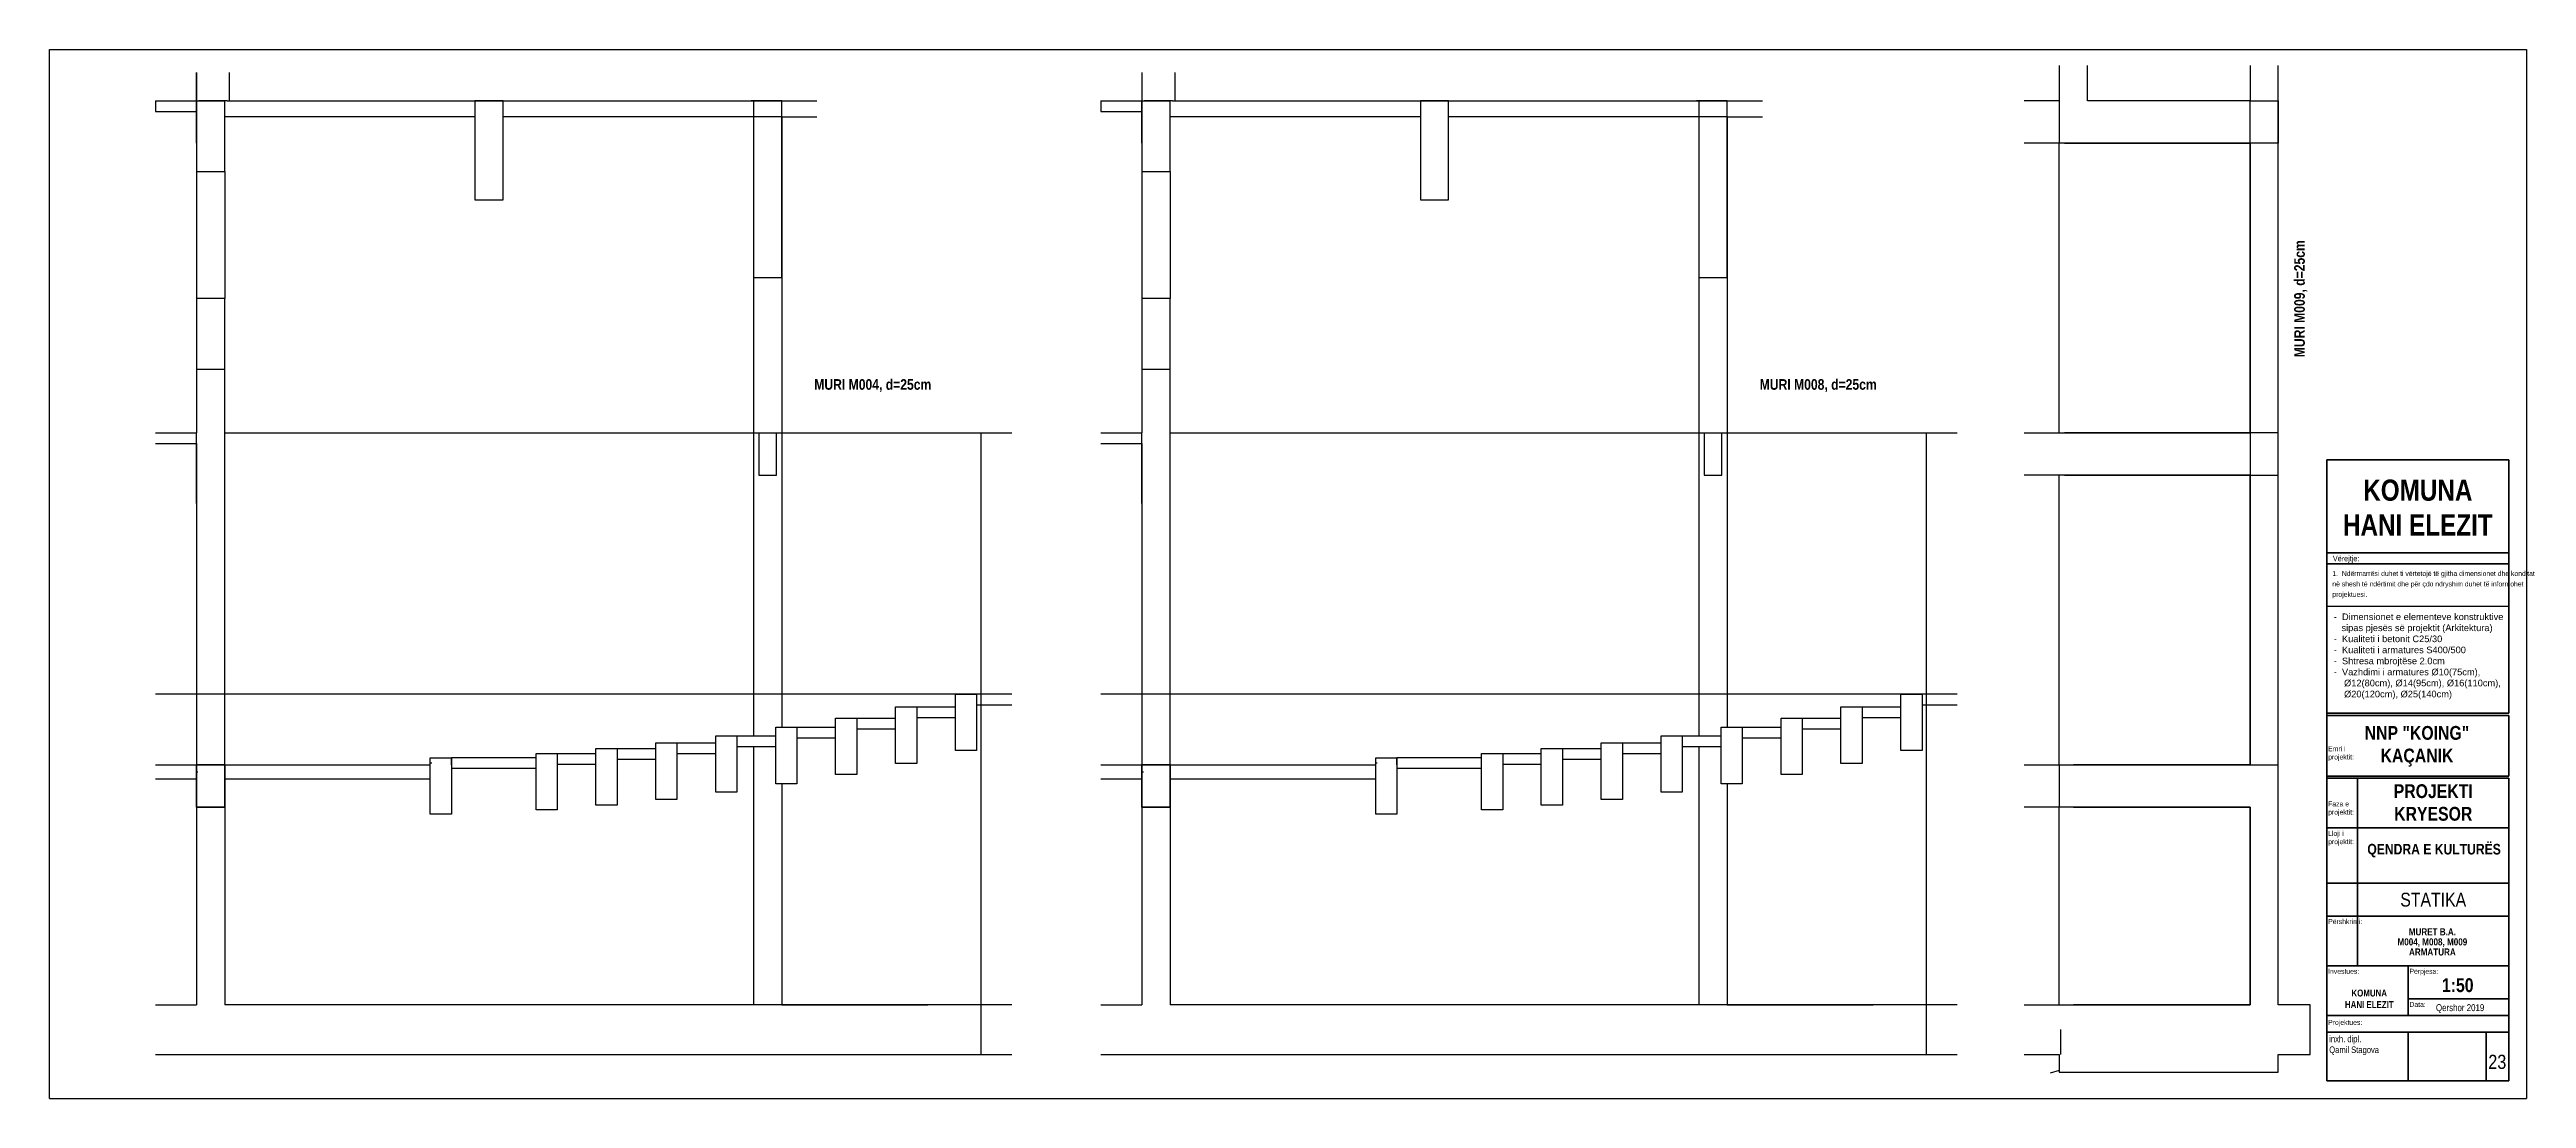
# Model space of a CAD drawing. Header units: inches. Extents: x 1241 to 4748, y 249 to 1734.
import ezdxf

# ---------------------------------------------------------------- set-up
doc = ezdxf.new("R2010")
doc.units = ezdxf.units.IN
doc.layers.add('0_Pen_No__1', color=7, linetype='Continuous', lineweight=35)
doc.layers.add('TEKSTI_Pen_No__201', color=7, linetype='Continuous', lineweight=18)
doc.layers.add('A4_OP', color=7, linetype='Continuous')
doc.styles.add('GENERATED_STYLE_1', font='ARIAL.TTF')
doc.styles.add('GENERATED_STYLE_3', font='ARIALN.TTF')
doc.styles.add('GENERATED_STYLE_4', font='ARIALNB.TTF')

msp = doc.modelspace()

# ---------------------------------------------------------------- linework, layer by layer
for p, q in [((1241.3, 248.6), (1241.3, 1733.6)), ((1241.3, 1733.6), (4747.8, 1733.6)), ((4747.8, 1733.6), (4747.8, 248.6)), ((1449.4, 1661), (1449.4, 1701)), ((1843.6, 1638.5), (1489.4, 1638.5)), ((2237.8, 1638.5), (1883.6, 1638.5)), ((2277.8, 1638.5), (2237.8, 1638.5)), ((3182, 1638.5), (2827.8, 1638.5)), ((3576.2, 1638.5), (3222, 1638.5)), ((3616.2, 1638.5), (3576.2, 1638.5)), ((1489.4, 1561), (1489.4, 1381)), ((2827.8, 1561), (2827.8, 1381)), ((2237.8, 1191), (2237.8, 762)), ((2277.8, 1191), (2277.8, 774)), ((3576.2, 1191), (3576.2, 762)), ((3616.2, 1191), (3616.2, 774)), ((4465.2, 945.3), (4722.8, 945.3)), ((1449.4, 821), (1391.3, 821)), ((2603.7, 821), (1474.4, 821)), ((2787.8, 821), (2729.7, 821)), ((3942.1, 821), (2812.8, 821)), ((2299.3, 774), (2354.1, 774)), ((2384.1, 787), (2438.9, 787)), ((2384.1, 772), (2438.9, 772)), ((2468.9, 803), (2523.7, 803)), ((2468.9, 788), (2523.7, 788)), ((2553.7, 806), (2603.7, 806)), ((3637.7, 774), (3692.5, 774)), ((3722.5, 787), (3777.3, 787)), ((3722.5, 772), (3777.3, 772)), ((3807.3, 803), (3862.1, 803)), ((3807.3, 788), (3862.1, 788)), ((3892.1, 806), (3942.1, 806)), ((1960.1, 737), (2014.8, 737)), ((2044.8, 744), (2099.6, 744)), ((2129.6, 752), (2184.4, 752)), ((2129.6, 737), (2184.4, 737)), ((2214.4, 762), (2269.3, 762)), ((2214.4, 747), (2269.3, 747)), ((2237.8, 747), (2237.8, 381)), ((2299.3, 759), (2354.1, 759)), ((3298.5, 737), (3353.2, 737)), ((3383.2, 744), (3438, 744)), ((3468, 752), (3522.8, 752)), ((3468, 737), (3522.8, 737)), ((3552.8, 762), (3607.7, 762)), ((3552.8, 747), (3607.7, 747)), ((3576.2, 747), (3576.2, 381)), ((3637.7, 759), (3692.5, 759)), ((1449.4, 711), (1451.4, 711)), ((1489.4, 721), (1780.4, 721)), ((1780.4, 723.5), (1782.4, 723.5)), ((1930.1, 731), (1810.4, 731)), ((1810.4, 721), (1810.4, 731)), ((1810.4, 716), (1930.1, 716)), ((1960.1, 722), (2014.8, 722)), ((2044.8, 729), (2099.6, 729)), ((2787.8, 711), (2789.8, 711)), ((2827.8, 721), (3118.8, 721)), ((3118.8, 723.5), (3120.8, 723.5)), ((3268.5, 731), (3148.8, 731)), ((3148.8, 721), (3148.8, 731)), ((3148.8, 716), (3268.5, 716)), ((3298.5, 722), (3353.2, 722)), ((3383.2, 729), (3438, 729)), ((4086.5, 721), (4086.5, 661)), ((4356.5, 721), (4396.5, 721)), ((1489.4, 701), (1780.4, 701)), ((2277.8, 694), (2277.8, 381)), ((2827.8, 701), (3118.8, 701)), ((3616.2, 694), (3616.2, 381)), ((1489.4, 661), (1489.4, 381)), ((2827.8, 661), (2827.8, 381)), ((4088.5, 311), (4088.5, 346)), ((4086.5, 288), (4073.4, 284.2)), ((1241.3, 248.6), (4747.8, 248.6))]:
    msp.add_line(p, q)
at = {"layer": '0_Pen_No__1', "linetype": 'Continuous'}
for p, q in [((4465.2, 793.9), (4465.2, 1152.6)), ((4465.2, 1152.6), (4722.8, 1152.6)), ((4722.8, 1152.6), (4722.8, 793.9)), ((4465.2, 1020.9), (4722.8, 1020.9)), ((4465.2, 1005.3), (4722.8, 1005.3)), ((4465.2, 824.8), (4465.2, 910.6)), ((4465.2, 273.6), (4465.2, 821.6)), ((4465.2, 793.9), (4722.8, 793.9)), ((4465.2, 790.8), (4722.8, 790.8)), ((4722.8, 790.8), (4722.8, 705)), ((4465.2, 705), (4722.8, 705)), ((4465.2, 701.9), (4722.8, 701.9)), ((4465.2, 701.9), (4722.8, 701.9)), ((4508.7, 436.3), (4508.7, 701.9)), ((4722.8, 701.9), (4722.8, 273.6)), ((4465.2, 631.6), (4722.8, 631.6)), ((4465.2, 553.4), (4722.8, 553.4)), ((4465.2, 506.6), (4722.8, 506.6)), ((4465.2, 436.3), (4722.8, 436.3)), ((4580.3, 365.9), (4580.3, 436.3)), ((4580.3, 389.4), (4722.8, 389.4)), ((4465.2, 365.9), (4722.8, 365.9)), ((4465.2, 342.5), (4722.8, 342.5)), ((4580.3, 342.5), (4580.3, 273.6)), ((4690.6, 273.6), (4690.6, 342.5)), ((4465.2, 273.6), (4722.8, 273.6))]:
    msp.add_line(p, q, dxfattribs=at)
at = {"layer": 'A4_OP'}
for points in [[(1449.4, 1701), (1449.4, 1661)], [(1495.8, 1701), (1495.8, 1661)], [(2787.8, 1701), (2787.8, 1661)], [(2834.2, 1701), (2834.2, 1661)], [(4086.5, 1711), (4086.5, 1661)], [(4126.5, 1661), (4126.5, 1711)], [(4356.5, 1711), (4356.5, 1661)], [(4396.5, 1661), (4396.5, 1711)], [(1391.3, 1661), (1391.3, 1646)], [(1391.3, 1661), (1449.4, 1661)], [(1449.4, 1661), (1449.4, 1561)], [(1449.4, 1601), (1449.4, 1661)], [(1449.4, 1661), (1489.4, 1661)], [(1492.6, 1661), (1452.6, 1661)], [(1489.4, 1561), (1489.4, 1661)], [(1489.4, 1561), (1489.4, 1661)], [(1492.6, 1661), (1843.6, 1661)], [(1495.8, 1661), (2254.6, 1661)], [(1843.6, 1661), (1843.6, 1521)], [(1883.6, 1661), (1843.6, 1661)], [(1843.6, 1661), (1843.6, 1521)], [(1883.6, 1521), (1883.6, 1661)], [(1883.6, 1661), (2234.6, 1661)], [(1883.6, 1521), (1883.6, 1661)], [(2274.6, 1661), (2234.6, 1661)], [(2237.8, 1661), (2237.8, 1411)], [(2237.8, 1661), (2237.8, 1411)], [(2277.8, 1661), (2237.8, 1661)], [(2254.6, 1661), (2327.8, 1661)], [(2274.6, 1661), (2327.8, 1661)], [(2277.8, 1411), (2277.8, 1661)], [(2277.8, 1411), (2277.8, 1661)], [(2729.7, 1661), (2729.7, 1646)], [(2729.7, 1661), (2787.8, 1661)], [(2787.8, 1661), (2787.8, 1561)], [(2787.8, 1601), (2787.8, 1661)], [(2787.8, 1661), (2827.8, 1661)], [(2831, 1661), (2791, 1661)], [(2827.8, 1561), (2827.8, 1661)], [(2827.8, 1561), (2827.8, 1661)], [(2831, 1661), (3182, 1661)], [(2834.2, 1661), (3593, 1661)], [(3182, 1661), (3182, 1521)], [(3222, 1661), (3182, 1661)], [(3182, 1661), (3182, 1521)], [(3222, 1521), (3222, 1661)], [(3222, 1661), (3573, 1661)], [(3222, 1521), (3222, 1661)], [(3613, 1661), (3573, 1661)], [(3576.2, 1661), (3576.2, 1411)], [(3576.2, 1661), (3576.2, 1411)], [(3616.2, 1661), (3576.2, 1661)], [(3593, 1661), (3666.2, 1661)], [(3613, 1661), (3666.2, 1661)], [(3616.2, 1411), (3616.2, 1661)], [(3616.2, 1411), (3616.2, 1661)], [(4086.5, 1661), (4036.5, 1661)], [(4086.5, 1661), (4086.5, 1601)], [(4356.5, 1661), (4126.5, 1661)], [(4356.5, 1601), (4356.5, 1661)], [(4356.5, 1661), (4396.5, 1661)], [(4396.5, 1661), (4396.5, 1601)], [(4396.5, 1191), (4396.5, 1661)], [(1391.3, 1646), (1449.4, 1646)], [(1449.4, 1646), (1449.4, 1191)], [(2237.8, 1638.5), (2237.8, 1191)], [(2277.8, 1638.5), (2277.8, 1191)], [(2277.8, 1638.5), (2327.8, 1638.5)], [(2729.7, 1646), (2787.8, 1646)], [(2787.8, 1646), (2787.8, 1191)], [(3576.2, 1638.5), (3576.2, 1191)], [(3616.2, 1638.5), (3616.2, 1191)], [(3616.2, 1638.5), (3666.2, 1638.5)], [(4106.5, 1601), (4036.5, 1601)], [(4086.5, 1191), (4086.5, 1601)], [(4094, 1601), (4119, 1601)], [(4106.5, 1601), (4356.5, 1601)], [(4356.5, 1601), (4106.5, 1601)], [(4356.5, 1601), (4356.5, 1191)], [(4396.5, 1601), (4356.5, 1601)], [(4356.5, 1345.2), (4356.5, 1601)], [(1449.4, 1561), (1489.4, 1561)], [(1469.4, 1561), (1489.4, 1561)], [(2787.8, 1561), (2827.8, 1561)], [(2807.8, 1561), (2827.8, 1561)], [(1843.6, 1521), (1883.6, 1521)], [(1843.6, 1521), (1883.6, 1521)], [(3182, 1521), (3222, 1521)], [(3182, 1521), (3222, 1521)], [(2237.8, 1411), (2277.8, 1411)], [(2237.8, 1411), (2277.8, 1411)], [(3576.2, 1411), (3616.2, 1411)], [(3576.2, 1411), (3616.2, 1411)], [(1489.4, 1381), (1449.4, 1381)], [(1449.4, 1381), (1449.4, 1281)], [(1489.4, 1381), (1469.4, 1381)], [(1489.4, 1281), (1489.4, 1381)], [(1489.4, 1281), (1489.4, 1381)], [(2827.8, 1381), (2787.8, 1381)], [(2787.8, 1381), (2787.8, 1281)], [(2827.8, 1381), (2807.8, 1381)], [(2827.8, 1281), (2827.8, 1381)], [(2827.8, 1281), (2827.8, 1381)], [(4356.5, 1191), (4356.5, 1345.2)], [(1449.4, 1281), (1489.4, 1281)], [(1489.4, 721), (1489.4, 1281)], [(2787.8, 1281), (2827.8, 1281)], [(2827.8, 721), (2827.8, 1281)], [(1391.3, 1191), (1449.4, 1191)], [(1391.3, 1176), (1449.4, 1176)], [(1449.4, 1091), (1449.4, 1191)], [(1449.4, 1176), (1449.4, 821)], [(1489.4, 1191), (2603.7, 1191)], [(2245.3, 1191), (2245.3, 1131)], [(2245.3, 1191), (2245.3, 1131)], [(2270.3, 1131), (2270.3, 1191)], [(2270.3, 1131), (2270.3, 1191)], [(2559.8, 1191), (2559.8, 311)], [(2729.7, 1191), (2787.8, 1191)], [(2729.7, 1176), (2787.8, 1176)], [(2787.8, 1091), (2787.8, 1191)], [(2787.8, 1176), (2787.8, 821)], [(2827.8, 1191), (3942.1, 1191)], [(3583.7, 1191), (3583.7, 1131)], [(3583.7, 1191), (3583.7, 1131)], [(3608.7, 1131), (3608.7, 1191)], [(3608.7, 1131), (3608.7, 1191)], [(3898.2, 1191), (3898.2, 311)], [(4036.5, 1191), (4106.5, 1191)], [(4119, 1191), (4094, 1191)], [(4356.5, 1191), (4106.5, 1191)], [(4106.5, 1191), (4356.5, 1191)], [(4396.5, 1191), (4356.5, 1191)], [(4356.5, 1191), (4356.5, 1131)], [(4396.5, 1131), (4396.5, 1191)], [(4396.5, 721), (4396.5, 1191)], [(2245.3, 1131), (2270.3, 1131)], [(3583.7, 1131), (3608.7, 1131)], [(4106.5, 1131), (4036.5, 1131)], [(4086.5, 721), (4086.5, 1131)], [(4094, 1131), (4119, 1131)], [(4106.5, 1131), (4356.5, 1131)], [(4356.5, 1131), (4106.5, 1131)], [(4356.5, 1131), (4356.5, 721)], [(4356.5, 1131), (4396.5, 1131)], [(4356.5, 721), (4356.5, 1131)], [(1449.4, 821), (1449.4, 721)], [(1474.4, 821), (1449.4, 821)], [(1449.4, 821), (1449.4, 761)], [(1474.4, 821), (1472.6, 821)], [(2267.1, 821), (2242.1, 821)], [(2267.1, 821), (2242.1, 821)], [(2523.7, 741), (2523.7, 821)], [(2523.7, 821), (2553.7, 821)], [(2523.7, 741), (2523.7, 821)], [(2523.7, 821), (2553.7, 821)], [(2553.7, 821), (2553.7, 741)], [(2553.7, 821), (2553.7, 741)], [(2787.8, 821), (2787.8, 721)], [(2812.8, 821), (2787.8, 821)], [(2787.8, 821), (2787.8, 761)], [(2812.8, 821), (2811, 821)], [(3605.5, 821), (3580.5, 821)], [(3605.5, 821), (3580.5, 821)], [(3862.1, 741), (3862.1, 821)], [(3862.1, 821), (3892.1, 821)], [(3862.1, 741), (3862.1, 821)], [(3862.1, 821), (3892.1, 821)], [(3892.1, 821), (3892.1, 741)], [(3892.1, 821), (3892.1, 741)], [(2269.3, 694), (2269.3, 774)], [(2269.3, 774), (2299.3, 774)], [(2269.3, 694), (2269.3, 774)], [(2269.3, 774), (2299.3, 774)], [(2299.3, 774), (2299.3, 694)], [(2299.3, 774), (2299.3, 694)], [(2354.1, 707), (2354.1, 787)], [(2354.1, 787), (2384.1, 787)], [(2354.1, 707), (2354.1, 787)], [(2354.1, 787), (2384.1, 787)], [(2384.1, 787), (2384.1, 707)], [(2384.1, 787), (2384.1, 707)], [(2438.9, 723), (2438.9, 803)], [(2438.9, 803), (2468.9, 803)], [(2438.9, 723), (2438.9, 803)], [(2438.9, 803), (2468.9, 803)], [(2468.9, 803), (2468.9, 723)], [(2468.9, 803), (2468.9, 723)], [(3607.7, 694), (3607.7, 774)], [(3607.7, 774), (3637.7, 774)], [(3607.7, 694), (3607.7, 774)], [(3607.7, 774), (3637.7, 774)], [(3637.7, 774), (3637.7, 694)], [(3637.7, 774), (3637.7, 694)], [(3692.5, 707), (3692.5, 787)], [(3692.5, 787), (3722.5, 787)], [(3692.5, 707), (3692.5, 787)], [(3692.5, 787), (3722.5, 787)], [(3722.5, 787), (3722.5, 707)], [(3722.5, 787), (3722.5, 707)], [(3777.3, 723), (3777.3, 803)], [(3777.3, 803), (3807.3, 803)], [(3777.3, 723), (3777.3, 803)], [(3777.3, 803), (3807.3, 803)], [(3807.3, 803), (3807.3, 723)], [(3807.3, 803), (3807.3, 723)], [(1930.1, 657), (1930.1, 737)], [(1930.1, 737), (1960.1, 737)], [(1930.1, 657), (1930.1, 737)], [(1930.1, 737), (1960.1, 737)], [(1960.1, 737), (1960.1, 657)], [(1960.1, 737), (1960.1, 657)], [(2014.8, 664), (2014.8, 744)], [(2014.8, 664), (2014.8, 744)], [(2014.8, 744), (2044.8, 744)], [(2044.8, 744), (2044.8, 664)], [(2044.8, 744), (2044.8, 664)], [(2099.6, 672), (2099.6, 752)], [(2099.6, 752), (2129.6, 752)], [(2099.6, 672), (2099.6, 752)], [(2099.6, 752), (2129.6, 752)], [(2129.6, 752), (2129.6, 672)], [(2129.6, 752), (2129.6, 672)], [(2184.4, 682), (2184.4, 762)], [(2184.4, 762), (2214.4, 762)], [(2184.4, 682), (2184.4, 762)], [(2184.4, 762), (2214.4, 762)], [(2214.4, 762), (2214.4, 682)], [(2214.4, 762), (2214.4, 682)], [(2553.7, 741), (2523.7, 741)], [(2553.7, 741), (2523.7, 741)], [(3268.5, 657), (3268.5, 737)], [(3268.5, 737), (3298.5, 737)], [(3268.5, 657), (3268.5, 737)], [(3268.5, 737), (3298.5, 737)], [(3298.5, 737), (3298.5, 657)], [(3298.5, 737), (3298.5, 657)], [(3353.2, 664), (3353.2, 744)], [(3353.2, 664), (3353.2, 744)], [(3353.2, 744), (3383.2, 744)], [(3383.2, 744), (3383.2, 664)], [(3383.2, 744), (3383.2, 664)], [(3438, 672), (3438, 752)], [(3438, 752), (3468, 752)], [(3438, 672), (3438, 752)], [(3438, 752), (3468, 752)], [(3468, 752), (3468, 672)], [(3468, 752), (3468, 672)], [(3522.8, 682), (3522.8, 762)], [(3522.8, 762), (3552.8, 762)], [(3522.8, 682), (3522.8, 762)], [(3522.8, 762), (3552.8, 762)], [(3552.8, 762), (3552.8, 682)], [(3552.8, 762), (3552.8, 682)], [(3892.1, 741), (3862.1, 741)], [(3892.1, 741), (3862.1, 741)], [(1391.3, 721), (1449.4, 721)], [(1489.4, 721), (1449.4, 721)], [(1449.4, 721), (1449.4, 661)], [(1449.4, 661), (1449.4, 721)], [(1449.4, 721), (1489.4, 721)], [(1489.4, 721), (1469.4, 721)], [(1489.4, 661), (1489.4, 721)], [(1489.4, 661), (1489.4, 721)], [(1489.4, 721), (1489.4, 661)], [(1780.4, 651), (1780.4, 731)], [(1780.4, 651), (1780.4, 731)], [(1780.4, 731), (1810.4, 731)], [(1810.4, 731), (1810.4, 651)], [(1810.4, 731), (1810.4, 651)], [(2384.1, 707), (2354.1, 707)], [(2384.1, 707), (2354.1, 707)], [(2468.9, 723), (2438.9, 723)], [(2468.9, 723), (2438.9, 723)], [(2729.7, 721), (2787.8, 721)], [(2827.8, 721), (2787.8, 721)], [(2787.8, 721), (2787.8, 661)], [(2787.8, 661), (2787.8, 721)], [(2787.8, 721), (2827.8, 721)], [(2827.8, 721), (2807.8, 721)], [(2827.8, 661), (2827.8, 721)], [(2827.8, 661), (2827.8, 721)], [(2827.8, 721), (2827.8, 661)], [(3118.8, 651), (3118.8, 731)], [(3118.8, 651), (3118.8, 731)], [(3118.8, 731), (3148.8, 731)], [(3148.8, 731), (3148.8, 651)], [(3148.8, 731), (3148.8, 651)], [(3722.5, 707), (3692.5, 707)], [(3722.5, 707), (3692.5, 707)], [(3807.3, 723), (3777.3, 723)], [(3807.3, 723), (3777.3, 723)], [(4036.5, 721), (4106.5, 721)], [(4356.5, 721), (4106.5, 721)], [(4106.5, 721), (4356.5, 721)], [(4396.5, 381), (4396.5, 721)], [(1391.3, 701), (1449.4, 701)], [(1449.4, 701), (1449.4, 381)], [(2129.6, 672), (2099.6, 672)], [(2129.6, 672), (2099.6, 672)], [(2214.4, 682), (2184.4, 682)], [(2214.4, 682), (2184.4, 682)], [(2299.3, 694), (2269.3, 694)], [(2299.3, 694), (2269.3, 694)], [(2729.7, 701), (2787.8, 701)], [(2787.8, 701), (2787.8, 381)], [(3468, 672), (3438, 672)], [(3468, 672), (3438, 672)], [(3552.8, 682), (3522.8, 682)], [(3552.8, 682), (3522.8, 682)], [(3637.7, 694), (3607.7, 694)], [(3637.7, 694), (3607.7, 694)], [(1449.4, 661), (1489.4, 661)], [(1489.4, 661), (1449.4, 661)], [(1469.4, 661), (1489.4, 661)], [(1810.4, 651), (1780.4, 651)], [(1810.4, 651), (1780.4, 651)], [(1960.1, 657), (1930.1, 657)], [(1960.1, 657), (1930.1, 657)], [(2044.8, 664), (2014.8, 664)], [(2044.8, 664), (2014.8, 664)], [(2787.8, 661), (2827.8, 661)], [(2827.8, 661), (2787.8, 661)], [(2807.8, 661), (2827.8, 661)], [(3148.8, 651), (3118.8, 651)], [(3148.8, 651), (3118.8, 651)], [(3298.5, 657), (3268.5, 657)], [(3298.5, 657), (3268.5, 657)], [(3383.2, 664), (3353.2, 664)], [(3383.2, 664), (3353.2, 664)], [(4106.5, 661), (4036.5, 661)], [(4086.5, 381), (4086.5, 661)], [(4106.5, 661), (4356.5, 661)], [(4356.5, 661), (4106.5, 661)], [(4356.5, 661), (4356.5, 381)], [(4356.5, 381), (4356.5, 661)], [(1391.3, 381), (1449.4, 381)], [(2603.7, 381), (1489.4, 381)], [(2277.8, 381), (2484.7, 381)], [(2729.7, 381), (2787.8, 381)], [(3942.1, 381), (2827.8, 381)], [(3616.2, 381), (3823.1, 381)], [(4036.5, 381), (4106.5, 381)], [(4356.5, 381), (4106.5, 381)], [(4106.5, 381), (4356.5, 381)], [(4441.5, 381), (4396.5, 381)], [(4441.5, 311), (4441.5, 381)], [(1391.3, 311), (1472.6, 311)], [(1472.6, 311), (2254.6, 311)], [(2254.6, 311), (2556.3, 311)], [(2556.3, 311), (2603.7, 311)], [(2729.7, 311), (2811, 311)], [(2811, 311), (3593, 311)], [(3593, 311), (3894.7, 311)], [(3894.7, 311), (3942.1, 311)], [(4036.5, 311), (4086.5, 311)], [(4086.5, 311), (4086.5, 286)], [(4086.5, 286), (4106.5, 286)], [(4106.5, 286), (4376.5, 286)], [(4376.5, 286), (4396.5, 286)], [(4396.5, 301), (4396.5, 311)], [(4396.5, 311), (4441.5, 311)], [(4396.5, 286), (4396.5, 301)]]:
    msp.add_lwpolyline(points, dxfattribs=at)

# ---------------------------------------------------------------- texts
at = {"layer": '0_Pen_No__1', "linetype": 'Continuous', "insert": (4419, 1379.6), "char_height": 15, "attachment_point": 1, "rotation": 90, "style": 'GENERATED_STYLE_4'}
msp.add_mtext('\\A1;\\pi-81.681;MURI M009, d=25cm', dxfattribs=at)
at = {"layer": '0_Pen_No__1', "linetype": 'Continuous'}
for s, insert, char_height, attachment_point, style in [('\\A1;\\pi-81.681;MURI M004, d=25cm', (2405.6, 1266.9), 15, 1, 'GENERATED_STYLE_4'), ('\\A1;\\pi-81.681;MURI M008, d=25cm', (3744, 1266.9), 15, 1, 'GENERATED_STYLE_4'), ('\\A1;Vërejtje:', (4473.7, 1016.9), 7.812, 1, 'GENERATED_STYLE_3'), ('\\A1;STATIKA', (4615.8, 539.8), 19.531, 2, 'GENERATED_STYLE_3'), ('\\A1;Përshkrimi:', (4467.1, 502.5), 7.031, 1, 'GENERATED_STYLE_3'), ('\\A1;Investues: ', (4467.1, 432.1), 7.031, 1, 'GENERATED_STYLE_3'), ('\\A1;Përpjesa:', (4582.2, 432.1), 7.031, 1, 'GENERATED_STYLE_3'), ('\\A1;\\pi-24.727;KOMUNA \\P\\pi-33.963;HANI ELEZIT', (4524.8, 402.7), 9.766, 1, 'GENERATED_STYLE_4'), ('\\A1;1:50', (4650.5, 418.7), 19.53, 2, 'GENERATED_STYLE_4'), ('\\A1;Projektues: ', (4467.1, 359.8), 7.031, 1, 'GENERATED_STYLE_3'), ('\\A1;Data: ', (4582.2, 385.2), 7.03, 1, 'GENERATED_STYLE_3'), ('\\A1;Qershor 2019', (4653.9, 382), 9.766, 2, 'GENERATED_STYLE_3'), ('\\A1;23', (4706.5, 310.4), 20, 2, 'GENERATED_STYLE_3')]:
    msp.add_mtext(s, dxfattribs=dict(at, insert=insert, char_height=char_height, attachment_point=attachment_point, style=style))
for s, insert, char_height, width, attachment_point, line_spacing_factor, style in [('\\A1;KOMUNA HANI ELEZIT', (4594, 1124.8), 30, 214.051, 2, 0.984903, 'GENERATED_STYLE_4'), ('\\A1;1.  Ndërmarrësi duhet ti vërtetojë të gjitha dimensionet dhe konditat në shesh të ndërtimit dhe për çdo ndryshim duhet të informohet projektuesi. ', (4473, 995.3), 7.0313, 245.916, 1, 1.261061, 'GENERATED_STYLE_3'), ('\\A1;NNP "KOING"\\PKAÇANIK', (4592.8, 775.9), 19.531, 214.051, 2, 0.984903, 'GENERATED_STYLE_4'), ('\\A1;Emri i\\Pprojektit:', (4467.1, 747.2), 7.03, 67.539, 1, 0.996607, 'GENERATED_STYLE_3'), ('\\A1;Faza e \\Pprojektit:', (4467.1, 669.1), 7.031, 67.539, 1, 0.996607, 'GENERATED_STYLE_3'), ('\\A1;PROJEKTI KRYESOR', (4615.8, 693.4), 19.531, 214.051, 2, 0.984903, 'GENERATED_STYLE_4'), ('\\A1;Lloji i \\Pprojektit:', (4467.1, 627.3), 7.031, 67.539, 1, 0.996607, 'GENERATED_STYLE_3'), ('\\A1;QENDRA E KULTURËS', (4617, 609), 15, 214.051, 2, 0.984903, 'GENERATED_STYLE_4'), ('\\A1;MURET B.A. \\PM004, M008, M009\\PARMATURA', (4614.6, 489.5), 10, 227.819, 2, 0.8554, 'GENERATED_STYLE_4'), ('\\A1;inxh. dipl. \\PQamil Stagova', (4468.6, 337.6), 9.375, 167.016, 1, 0.98645, 'GENERATED_STYLE_3')]:
    msp.add_mtext(s, dxfattribs=dict(at, insert=insert, char_height=char_height, width=width, attachment_point=attachment_point, line_spacing_factor=line_spacing_factor, style=style))
at = {"layer": 'TEKSTI_Pen_No__201', "linetype": 'Continuous', "insert": (4475, 935.2), "char_height": 9.375, "attachment_point": 1, "style": 'GENERATED_STYLE_1'}
msp.add_mtext('-  Dimensionet e elementeve konstruktive\\P   sipas pjesës së projektit (Arkitektura)\\P-  Kualiteti i betonit C25/30\\P-  Kualiteti i armatures S400/500\\P-  Shtresa mbrojtëse 2.0cm\\P-  Vazhdimi i armatures Ø10(75cm), \\P    Ø12(80cm), Ø14(95cm), Ø16(110cm), \\P    Ø20(120cm), Ø25(140cm)    ', dxfattribs=at)

doc.saveas('drawing.dxf')
